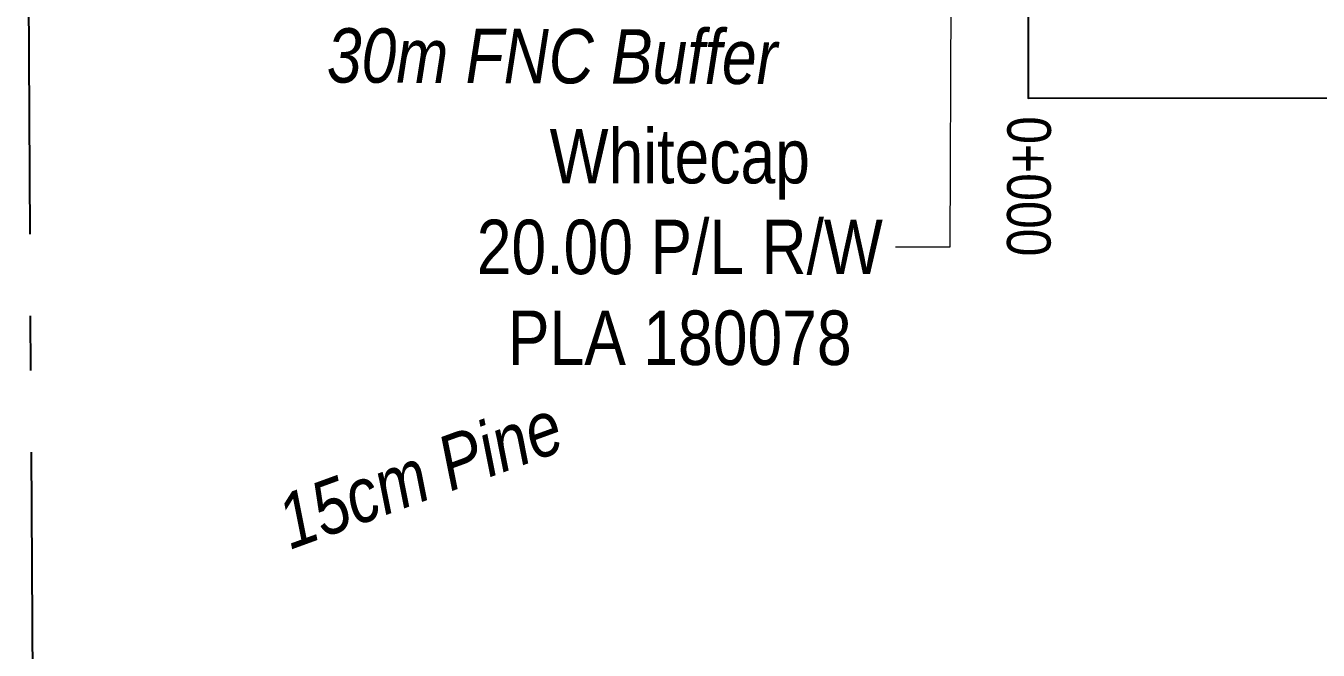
# Model space of a CAD drawing. Extents: x 521099 to 549685, y 6023217 to 6034691.
# Drawn here: x 526681.7 to 526918.8, y 6028659.9 to 6028774.5 of the extents above; entities that cross this region are included whole.
import ezdxf
from ezdxf.enums import TextEntityAlignment as Align

# ---------------------------------------------------------------- set-up
doc = ezdxf.new("R2010")
doc.units = 0
doc.header["$LTSCALE"] = 5
doc.header["$PDSIZE"] = 0.5
doc.linetypes.add('foc-QUARTERLINE', pattern=[33, 25, -3, 2, -3])
doc.linetypes.add('foc-TIELINE', pattern=[1.875, 1.25, -0.625])
doc.layers.get('Defpoints').update_dxf_attribs({"color": 9})
for name, color, linetype in [('C-RW', 13, 'Continuous'), ('CHAINAGE-T', 201, 'foc-TIELINE'), ('L-QSEC', 8, 'foc-QUARTERLINE'), ('P-BUFFER-T', 40, 'Continuous'), ('T-BUSH-T', 110, 'Continuous')]:
    doc.layers.add(name, color=color, linetype=linetype)
doc.layers.add('C-RW-T', color=13, linetype='Continuous', lineweight=9)
doc.styles.add('80CG', font='ARIALN.TTF', dxfattribs={"height": 10})
doc.styles.add('80L', font='ARIALN.TTF', dxfattribs={"height": 10})
doc.styles.add('80LS', font='ARIALNI.TTF', dxfattribs={"height": 10})
doc.dimstyles.new('Compass 5 000', dxfattribs={"dimscale": 5, "dimtxt": 9, "dimasz": 2, "dimexe": 0.2, "dimexo": 0.0625, "dimgap": 0.5, "dimtad": 0, "dimtih": 1, "dimtoh": 1, "dimzin": 0, "dimdsep": 46, "dimtxsty": '80CG', "dimcen": 0.1, "dimse1": 1, "dimse2": 1, "dimclrd": 256, "dimclrt": 256, "dimaunit": 1, "dimadec": 4, "dimazin": 0, "dimtfac": 0.06, "dimtofl": 0, "dimtmove": 0, "dimatfit": 1, "dimfxl": 0.2, "dimtolj": 1, "dimtzin": 0, "dimlwd": -1, "dimarcsym": 0})

# ---------------------------------------------------------------- blocks, each defined once
blk = doc.blocks.new('*D446')
at = {"layer": 'C-RW-T', "transparency": 16777216}
for p, q in [((526851.68, 6028879.64), (526851.71, 6028889.64)), ((526851.55, 6028839.65), (526851.21, 6028733.83)), ((526851.21, 6028733.83), (526841.21, 6028733.83))]:
    blk.add_line(p, q, dxfattribs=at)
for points in [[(526850.01, 6028879.65), (526853.34, 6028879.64), (526851.64, 6028869.64)], [(526849.88, 6028839.66), (526853.22, 6028839.65), (526851.58, 6028849.65)]]:
    blk.add_solid(points, dxfattribs=at)
at = {"layer": 'Defpoints', "color": 0, "transparency": 16777216}
for p in [(526843.88, 6028869.67), (526851.64, 6028869.64), (526843.82, 6028849.68)]:
    blk.add_point(p, dxfattribs=at)
at = {"layer": 'C-RW-T', "transparency": 16777216, "insert": (526801.67, 6028733.83), "char_height": 10, "attachment_point": 5, "style": '80CG'}
blk.add_mtext('\\A1;Whitecap\\P20.00 P/L R/W\\PPLA 180078', dxfattribs=at)

msp = doc.modelspace()

# ---------------------------------------------------------------- linework, layer by layer
at = {"layer": 'C-RW', "flags": 128}
msp.add_lwpolyline([(527242.677, 6027960.075), (527240.976, 6028400.627), (527240.512, 6028781.486), (526865.58, 6028781.213), (526865.595, 6028761.224), (527220.547, 6028761.482), (527220.987, 6028400.576), (527222.688, 6027959.97)], dxfattribs=at)
at = {"layer": 'L-QSEC', "flags": 128}
msp.add_lwpolyline([(526681.728, 6028861.238), (526686.438, 6028057.084)], dxfattribs=at)

# ---------------------------------------------------------------- texts
at = {"layer": 'CHAINAGE-T', "style": '80L'}
msp.add_text('0+000', height=7.9959, rotation=269.82598, dxfattribs=at).set_placement((526865.705, 6028745.018), align=Align.MIDDLE_CENTER)
at = {"layer": 'T-BUSH-T', "insert": (526752.293, 6028696.956), "char_height": 9.9948, "width": 53.91236, "attachment_point": 2, "rotation": 20, "style": '80LS'}
msp.add_mtext('15cm Pine ', dxfattribs=at)

# ---------------------------------------------------------------- dimensions: what is measured, and where the dimension line sits
at = {"layer": 'C-RW-T'}
dim = msp.add_linear_dim(base=(526851.645, 6028869.641), p1=(526843.819, 6028849.676), p2=(526843.883, 6028869.666), angle=89.81605, text='Whitecap\\P20.00 P/L R/W\\PPLA 180078', dimstyle='Compass 5 000', dxfattribs=at)
dim.commit()
dim.dimension.update_dxf_attribs({"geometry": '*D446', "text_midpoint": (526801.669, 6028733.829), "dimtype": 161})

# ---------------------------------------------------------------- next in the draw order: texts
at = {"layer": 'P-BUFFER-T', "insert": (526736.589, 6028774.055), "char_height": 9.98441, "attachment_point": 1, "rotation": 359.80388, "style": '80L', "bg_fill": 2}
msp.add_mtext_dynamic_manual_height_columns('\\pi0.38493;{\\fArial Narrow|b0|i1|c0|p34;30m FNC Buffer}', width=83.76441, gutter_width=49.974, heights=[0], dxfattribs=at)

doc.saveas('drawing.dxf')
